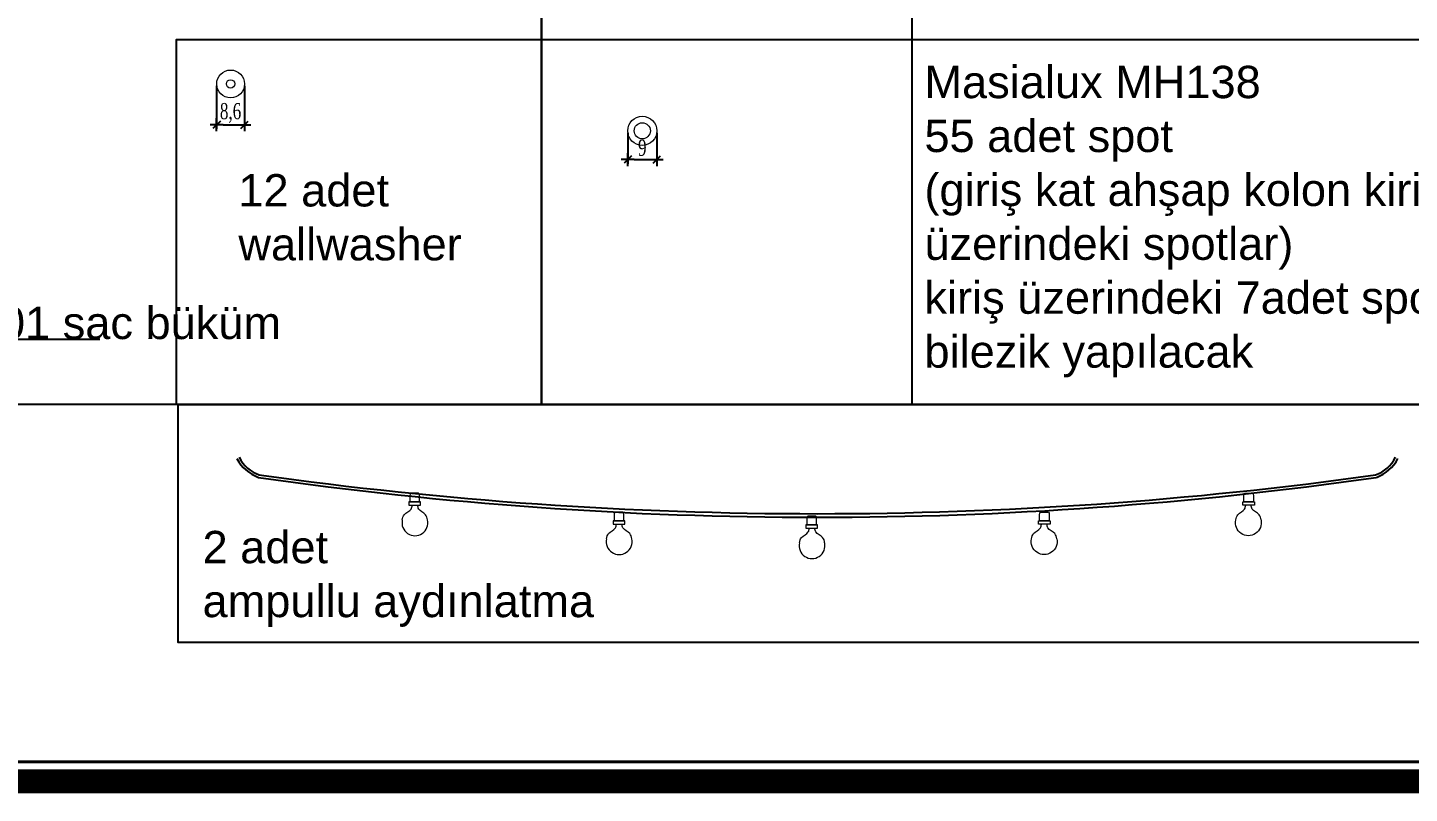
# Model space of a CAD drawing. Header units: millimetres. Extents: x 54215 to 67697, y 23496 to 56611.
# Drawn here: x 57820.4 to 58247.8, y 32209.2 to 32446 of the extents above; entities that cross this region are included whole.
import ezdxf

# ---------------------------------------------------------------- set-up
doc = ezdxf.new("R2010")
doc.units = ezdxf.units.MM
for name, color, linetype, lineweight in [('no3_barisol', 50, 'Continuous', 13), ('no3_lejand', 255, 'Continuous', 13), ('no3_mobilya aydınlatma', 50, 'Continuous', 13), ('no3_tavan aydınlatma', 50, 'Continuous', 13), ('no3_yazı detay', 152, 'Continuous', 0), ('no3_ölçü tefriş', 252, 'Continuous', 0)]:
    doc.layers.add(name, color=color, linetype=linetype, lineweight=lineweight)
doc.styles.get("Standard").update_dxf_attribs({"font": 'arial.ttf'})
doc.styles.add('Ölçü50', font='georgia.ttf', dxfattribs={"width": 0.7})
doc.dimstyles.new('olcu10', dxfattribs={"dimtxt": 11, "dimasz": 2, "dimexe": 1.25, "dimexo": 0.625, "dimgap": 0.5, "dimtad": 1, "dimdec": 1, "dimzin": 9, "dimtxsty": 'Ölçü50', "dimblk": 'CENTIK', "dimcen": 2, "dimclrd": 250, "dimclre": 250, "dimclrt": 44, "dimazin": 2, "dimtfac": 1, "dimtdec": 1, "dimtix": 1, "dimtmove": 0, "dimatfit": 3, "dimldrblk": 'CENTIK', "dimfxl": 1, "dimlwd": -1, "dimarcsym": 0})

# ---------------------------------------------------------------- blocks, each defined once
blk = doc.blocks.new('ampulll')
at = {"layer": 'no3_tavan aydınlatma'}
for p, q in [((13493.35, 21192.2), (13493.35, 21190.2)), ((13496.35, 21190.2), (13496.35, 21192.2)), ((13493.35, 21190.2), (13496.35, 21190.2))]:
    blk.add_line(p, q, dxfattribs=at)
blk.add_lwpolyline([(13496.35, 21190.2), (13493.05, 21190.2), (13493.05, 21189.2), (13496.35, 21189.2), (13496.65, 21189.2), (13496.65, 21190.2), (13496.35, 21190.2)], dxfattribs=at)
for centre, radius, start, end in [((13494.35, 21192.2), 1, 135.6336, 180), ((13495.35, 21192.2), 1, 0.0681, 44.3664), ((13494.93, 21183.77), 4, 167.3573, 12.6427)]:
    blk.add_arc(centre, radius, start, end, dxfattribs=at)
for points in [[(13491.03, 21184.65), (13491.12, 21185.26), (13491.52, 21186.72), (13493.82, 21187.41), (13494.02, 21188.78), (13494.09, 21189.2)], [(13498.83, 21184.65), (13498.74, 21185.26), (13498.34, 21186.72), (13496.05, 21187.41), (13495.84, 21188.78), (13495.77, 21189.2)]]:
    blk.add_open_spline(points, degree=3, knots=[0.822298, 0.822298, 0.822298, 0.822298, 2.588602, 5.337333, 6.566382, 6.566382, 6.566382, 6.566382], dxfattribs=at)
at = {"layer": 'no3_ölçü tefriş'}
blk.add_line((13496.07, 21192.9), (13493.64, 21192.9), dxfattribs=at)
blk = doc.blocks.new('CENTIK')
for p, q in [((-1, 0), (1, 0)), ((-0.57, -0.57), (0.57, 0.57)), ((0, 1), (0, -1))]:
    blk.add_line(p, q)
blk = doc.blocks.new('*D463')
at = {"color": 250, "lineweight": -2, "transparency": 16777216}
for p, q in [((58006.02, 32413.48), (58006.02, 32403.94)), ((58015.02, 32413.48), (58015.02, 32403.94))]:
    blk.add_line(p, q, dxfattribs=at)
at = {"color": 250, "transparency": 16777216}
blk.add_line((58008.02, 32405.19), (58013.02, 32405.19), dxfattribs=at)
at = {"layer": 'Defpoints', "color": 0, "transparency": 16777216}
for p in [(58006.02, 32414.1), (58015.02, 32414.1), (58015.02, 32405.19)]:
    blk.add_point(p, dxfattribs=at)
at = {"color": 250, "transparency": 16777216, "xscale": 2, "yscale": 2, "zscale": 2, "rotation": 180}
blk.add_blockref('CENTIK', (58006.02, 32405.19), dxfattribs=at)
at = {"color": 250, "transparency": 16777216, "xscale": 2, "yscale": 2, "zscale": 2}
blk.add_blockref('CENTIK', (58015.02, 32405.19), dxfattribs=at)
at = {"color": 44, "transparency": 16777216, "insert": (58010.52, 32408.83), "char_height": 5, "attachment_point": 5, "style": 'Ölçü50'}
blk.add_mtext('9', dxfattribs=at)
blk = doc.blocks.new('*D464')
at = {"color": 250, "lineweight": -2, "transparency": 16777216}
for p, q in [((57878.86, 32427.97), (57878.86, 32414.72)), ((57887.46, 32427.97), (57887.46, 32414.72))]:
    blk.add_line(p, q, dxfattribs=at)
at = {"color": 250, "transparency": 16777216}
blk.add_line((57880.86, 32415.97), (57885.46, 32415.97), dxfattribs=at)
at = {"layer": 'Defpoints', "color": 0, "transparency": 16777216}
for p in [(57878.86, 32428.6), (57887.46, 32428.6), (57887.46, 32415.97)]:
    blk.add_point(p, dxfattribs=at)
at = {"color": 250, "transparency": 16777216, "xscale": 2, "yscale": 2, "zscale": 2, "rotation": 180}
blk.add_blockref('CENTIK', (57878.86, 32415.97), dxfattribs=at)
at = {"color": 250, "transparency": 16777216, "xscale": 2, "yscale": 2, "zscale": 2}
blk.add_blockref('CENTIK', (57887.46, 32415.97), dxfattribs=at)
at = {"color": 44, "transparency": 16777216, "insert": (57883.16, 32419.61), "char_height": 5, "attachment_point": 5, "style": 'Ölçü50'}
blk.add_mtext('8,6', dxfattribs=at)

msp = doc.modelspace()

# ---------------------------------------------------------------- linework, layer by layer
for p, q in [((58093.929, 32573.38), (58093.929, 32329.454)), ((57979.316, 32442.31), (58286.527, 32442.31)), ((57774.812, 32349.682), (57842.747, 32349.682)), ((58132.921, 32329.454), (58093.929, 32329.454))]:
    msp.add_line(p, q)
for points in [[(57672.392, 32573.38), (57979.316, 32573.38), (57979.316, 32329.454), (57672.392, 32329.454)], [(57979.316, 32573.38), (58286.527, 32573.38), (58286.527, 32329.454), (57979.316, 32329.454)], [(57979.316, 32329.454), (57866.46, 32329.454), (57866.46, 32442.31), (57979.316, 32442.31)], [(57866.975, 32329.454), (58290.54, 32329.454), (58290.54, 32255.872), (57866.975, 32255.872)]]:
    msp.add_lwpolyline(points, close=True)
for centre, radius, start, end in [((57895.753, 32318.137), 11.9, 206.87016, 250.52673), ((57895.753, 32318.137), 11.1, 206.87016, 250.52673), ((58233.633, 32318.137), 11.1, 289.47327, 333.12984), ((58233.633, 32318.137), 11.9, 289.47327, 333.12984), ((58064.743, 33513.262), 1218.68, 261.840973, 278.149307), ((58064.743, 33544.007), 1248.324, 262.043886, 277.947027)]:
    msp.add_arc(centre, radius, start, end)
at = {"layer": 'no3_barisol'}
for radius in [4.3, 1.3]:
    msp.add_circle((57883.165, 32428.599), radius, dxfattribs=at)
at = {"layer": 'no3_lejand', "color": 1, "const_width": 7.466}
msp.add_lwpolyline([(58463.136, 32212.913), (56648.241, 32212.913), (56648.241, 32792.913), (58463.136, 32792.913), (58463.136, 32477.294, -0.4142136), (58453.101, 32467.259), (58301.578, 32467.259, 0.4142136), (58297.565, 32463.245), (58297.565, 32365.71, 0.4142136), (58301.578, 32361.696), (58453.101, 32361.696, -0.4142136), (58463.136, 32351.662), (58463.136, 32212.913)], format="xyb", dxfattribs=at)
at = {"layer": 'no3_lejand', "color": 252, "const_width": 0.854}
msp.add_lwpolyline([(58457.115, 32477.294, -0.4142136), (58453.101, 32473.28), (58301.578, 32473.28, 0.4142136), (58291.544, 32463.245), (58291.544, 32365.71, 0.4142136), (58301.578, 32355.676), (58453.101, 32355.676, -0.4142136), (58457.115, 32351.662), (58457.115, 32218.934), (56654.262, 32218.934), (56654.262, 32786.892), (58457.115, 32786.892), (58457.115, 32477.294)], format="xyb", dxfattribs=at)
at = {"layer": 'no3_mobilya aydınlatma'}
for radius in [4.5, 2.5]:
    msp.add_circle((58010.522, 32414.102), radius, dxfattribs=at)

# ---------------------------------------------------------------- block references
for p in [(44445.26, 11109.103), (44508.439, 11103.268), (44568.108, 11102.024)]:
    msp.add_blockref('ampulll', p)
at = {"xscale": -1}
for p in [(71692.947, 11109.103), (71629.768, 11103.268)]:
    msp.add_blockref('ampulll', p, dxfattribs=at)

# ---------------------------------------------------------------- texts
at = {"layer": 'no3_yazı detay', "char_height": 10, "attachment_point": 1}
for s, insert, width in [('Masialux MH138\\P55 adet spot \\P(giriş kat ahşap kolon kirişlerin üzerindeki spotlar)\\Pkiriş üzerindeki 7adet spot için bilezik yapılacak', (58097.804, 32434.201), 189.45669), ('12 adet \\Pwallwasher ', (57885.58, 32400.707), 189.45669), ('ral 9001 sac büküm', (57776.879, 32359.692), 121.47361), ('2 adet \\Pampullu aydınlatma', (57874.501, 32290.356), 189.45669)]:
    msp.add_mtext(s, dxfattribs=dict(at, insert=insert, width=width))

# ---------------------------------------------------------------- dimensions: what is measured, and where the dimension line sits
for base, p1, p2, picture, middle in [((57887.465, 32415.97), (57878.865, 32428.599), (57887.465, 32428.599), '*D464', (57883.165, 32419.614)), ((58015.022, 32405.192), (58006.022, 32414.102), (58015.022, 32414.102), '*D463', (58010.522, 32408.835))]:
    dim = msp.add_linear_dim(base=base, p1=p1, p2=p2, dimstyle='olcu10', override={"dimtxt": 5})
    dim.commit()
    dim.dimension.update_dxf_attribs({"geometry": picture, "text_midpoint": middle})

doc.saveas('drawing.dxf')
